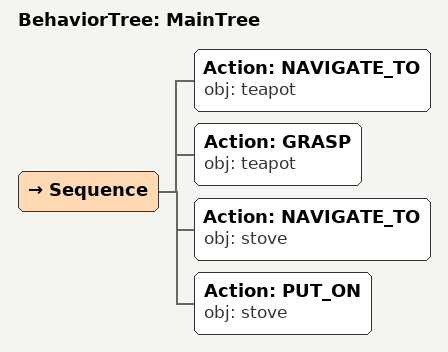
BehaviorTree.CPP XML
<root main_tree_to_execute="MainTree">
  <BehaviorTree ID="MainTree">
    <Sequence>
      <!-- Navigate to teapot -->
      <Action ID="NAVIGATE_TO" obj="teapot" />
      <!-- Grasp teapot -->
      <Action ID="GRASP" obj="teapot" />
      <!-- Navigate to stove -->
      <Action ID="NAVIGATE_TO" obj="stove" />
      <!-- Put on stove -->
      <Action ID="PUT_ON" obj="stove" />
    </Sequence>
  </BehaviorTree>
</root>
